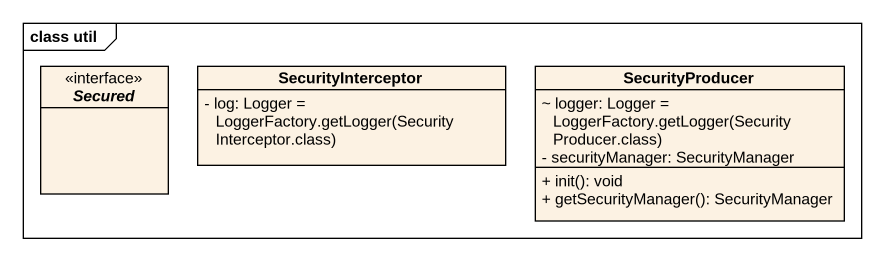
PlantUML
@startuml
mainframe class util
hide circle
hide empty members
skinparam classAttributeIconSize 0
interface Secured <<interface>>
class SecurityInterceptor {
  {field} - log: Logger = LoggerFactory.getLogger(SecurityInterceptor.class)
}
class SecurityProducer {
  {field} ~ logger: Logger = LoggerFactory.getLogger(SecurityProducer.class)
  - securityManager: SecurityManager
  + init(): void
  + getSecurityManager(): SecurityManager
}
@enduml
